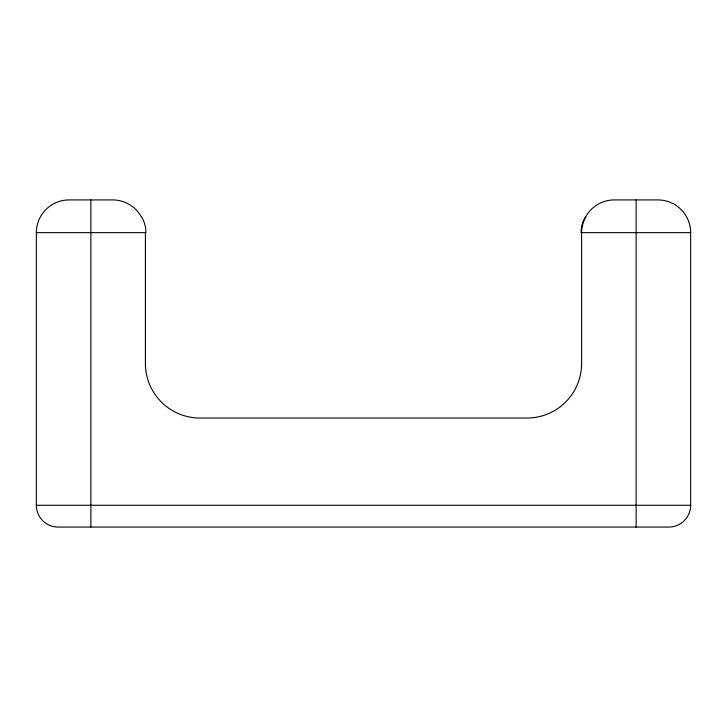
<?xml version="1.0" encoding="UTF-8"?>
<svg xmlns="http://www.w3.org/2000/svg" width="727" height="727" viewBox="0 0 727 727"><rect width="100%" height="100%" fill="white"/><g stroke="black" fill="none" stroke-linecap="round" stroke-linejoin="round"><path stroke-width="1.09" d="M585.689 216.8C591.242 206.523 602.656 199.834 614.315 199.925L657.935 199.925A32.715 32.715 0 0 1 690.65 232.64L690.65 505.265A21.81 21.81 0 0 1 668.84 527.075L58.16 527.075A21.81 21.81 0 0 1 36.35 505.265L36.35 232.64A32.715 32.715 0 0 1 69.065 199.925L112.685 199.925C124.344 199.834 135.758 206.523 141.311 216.8M36.35 232.64L145.4 232.64L145.4 363.5A54.525 54.525 0 0 0 199.925 418.025L527.075 418.025A54.525 54.525 0 0 0 581.6 363.5L581.6 232.64A25.645 18.13 -90 0 1 585.808 216.937M581.6 232.64L690.65 232.64M36.35 505.265L690.65 505.265M636.125 199.925L636.125 527.075M90.875 199.925L90.875 527.075M141.438 216.637A25.645 18.648 -89.8 0 1 145.973 232.613M581.027 232.613A25.645 18.648 89.8 0 1 585.562 216.637"/></g></svg>
